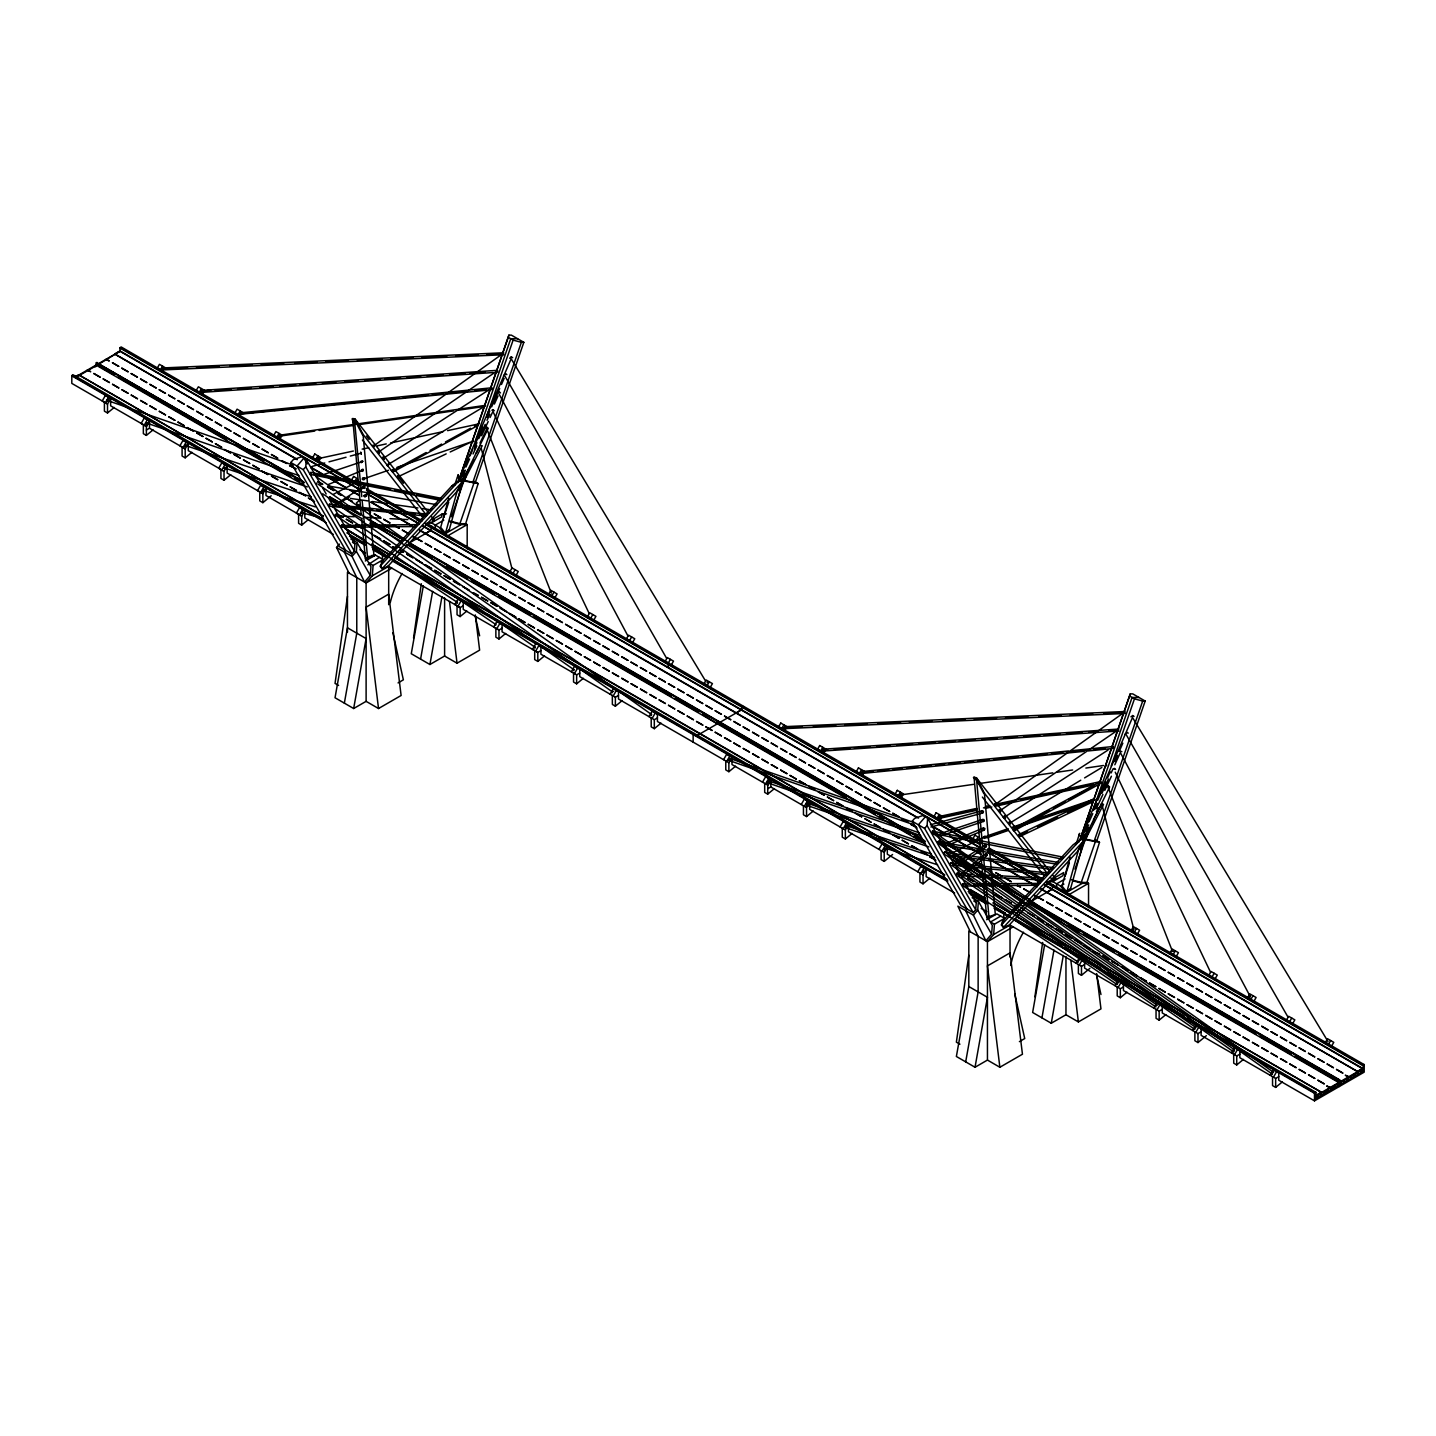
<?xml version="1.0" encoding="UTF-8"?>
<svg xmlns="http://www.w3.org/2000/svg" width="1436" height="1436" viewBox="0 0 1436 1436"><rect width="100%" height="100%" fill="white"/><g stroke="black" fill="none" stroke-linecap="round" stroke-linejoin="round"><path stroke-width="1.5" d="M146.364 430.028L149.47 428.233L149.559 421.107L144.264 418.038L141.159 423.423L143.349 424.697L143.349 433.672L146.364 435.395L146.4 426.456L149.523 421.089M764.688 783.428L764.688 792.403L767.704 794.126L767.757 785.187L770.863 779.82M767.704 788.759L770.809 786.964L770.917 779.838L765.603 776.786L762.498 782.153M1112.361 747.474L1112.936 746.54L1113.636 747.546M440.098 500.231L441.355 498.328L440.098 500.231L310.338 474.418M1063.376 857.543L1061.527 858.961L931.695 833.149M1056.663 864.221L1057.973 862.336L1056.663 864.221L939.323 843.991M823.366 750.202L822.828 751.118L822.074 750.077M354.369 551.047L305.742 466.826L306.281 459.52L301.542 456.774L293.303 459.646L290.808 462.5L339.434 546.721L351.874 553.901L354.369 551.047L354.907 543.741L335.019 509.295M339.417 544.1L336.509 547.439L352.035 556.396L364.547 582.065L370.273 575.441L356.379 551.388L357.043 542.593L350.797 538.985M370.273 575.441L370.937 566.646L357.043 542.593M353.669 708.522L366.108 638.571L347.458 627.801L335.037 697.752L353.669 708.522L366.108 701.342L366.108 582.962L372.319 575.8L373.091 565.479L383.25 559.609L375.478 555.14L371.852 555.427M975.708 909.778L927.082 825.556L927.638 818.251L922.881 815.522L914.642 818.376L912.165 821.23L960.792 905.452L973.231 912.632L975.708 909.778L976.265 902.472L961.887 877.593M970.359 931.838L957.866 906.17L973.393 915.127L985.886 940.795L991.63 934.172L977.737 910.119L978.383 901.323L972.136 897.715M991.63 934.172L992.276 925.376L978.383 901.323M1013.134 926.866L987.447 941.693L968.815 930.941L968.815 986.532L956.376 1056.483L975.026 1067.253L987.447 1060.073L987.447 941.693L993.658 934.531L994.43 924.21L1004.59 918.34L996.835 913.87L986.676 919.722M1094.286 799.098L1094.914 799.834M485.53 428.143L487.253 427.461M1106.869 786.874L1108.61 786.192M147.621 422.938C145.18 420.928 147.89 426.043 145.772 423.674M495.546 625.342L496.12 624.139M1133.076 929.9L1133.65 928.697M509.636 358.192L511.27 357.097M1124.891 734.352L1126.578 733.419M1130.94 716.797L1132.627 715.828M1194.555 1028.894L1195.56 1027.476M283.377 470.021L96.338 362.769L96.032 365.085L303.786 485.045M342.019 524.768L341.032 526.348M717.372 723.816L718.305 721.141M963.377 883.463L962.82 884.45M1332.195 1077.359L1339.967 1081.829L1339.662 1079.872L1338.729 1082.547L1028.05 903.19L1029.289 902.472L1033.184 904.716M347.458 596.425L335.037 683.41L338.591 685.457M413.55 638.087L421.304 583.716M478.852 423.064L478.924 424.123M938.57 816.94L939.431 818.34L976.588 810.299M968.815 955.155L956.376 1042.141L959.93 1044.187M1034.889 996.817L1042.662 942.447M360.598 461.728L362.716 461.189L361.154 462.715M344.353 703.137L356.774 633.186L356.774 577.595L344.281 551.909L345.663 550.311L297.037 466.09L303.911 458.156L307.232 463.9M423.315 585.978L411.27 653.739L429.92 664.509L444.604 656.019L457.043 663.199L479.624 650.149L475.298 614.913M420.586 659.124L432.631 591.363M429.92 664.509L441.947 596.748M965.692 1061.868L978.131 991.917L978.131 936.326L965.62 910.639L967.002 909.042L918.376 824.82L925.251 816.887M975.026 1067.253L987.447 997.302L968.815 986.532M1044.654 944.708L1032.628 1012.47L1051.26 1023.24L1065.961 1014.749L1078.382 1021.929L1100.963 1008.88L1096.637 973.644M1041.944 1017.855L1053.97 950.093M1051.26 1023.24L1063.304 955.478M458.892 490.699L482.191 445.716L479.642 445.591M1080.231 849.43L1103.53 804.447L1100.981 804.322M1038.461 883.481L1037.133 885.24L1038.443 883.373L973.823 884.02M316.674 484.04L316.638 483.07M435.7 504.718L436.759 503.695L436.526 505.454M1057.058 863.449L1058.278 862.749M956.968 874.793L956.968 873.824M932.574 832.306L932.574 831.354M393.985 471.367L392.925 469.446L393.895 471.493L478.098 425.379M1015.324 830.098L1014.283 828.177L1015.234 830.223L1101.394 783.033M446.488 513.837L442.342 513.837L441.57 516.978L431.41 522.848L427.784 523.135M444.37 514.734L443.724 517.409L448.768 502.079M508.918 335.144L459.735 477.739L508.918 335.144L511.395 335.144L523.835 342.324L475.208 482.711L464.492 480.486L468.118 470.003M1065.727 873.465L1065.063 876.157L1069.389 862.91M1078.957 836.039L1079.621 833.365L1076.031 844.494M1123.006 714.841L1081.093 836.47L1130.258 693.875L1132.753 693.875L1145.192 701.055L1096.565 841.442L1085.831 839.216L1088.739 830.834M976.624 874.56L1043.308 878.132L1042.033 879.999L958.548 875.565M329.544 505.472L329.49 504.323M1048.424 873.878L1049.034 872.962M1081.631 844.332L1109.615 786.964L1108.287 785.923M500.5 392.908L499.387 391.902L497.52 392.728M1121.857 751.638L1119.38 751.028M944.278 852.284L1053.037 867.631L1051.744 869.48L948.352 854.923M448.75 498.328L440.69 527.335L445.465 533.259L449.253 529.812M445.465 533.259L456.989 491.812L462.571 481.886L460.238 479.768L451.586 486.248L381.168 562.481M1070.089 857.059L1062.03 886.066L1066.822 891.989L1070.592 888.543M1078.346 850.543L1066.553 892.923L1070.538 888.758L1083.911 840.616L1081.577 838.498L1001.43 924.963L1003.333 927.566L1083.911 840.616L1078.346 850.543L1008.844 925.466L1003.674 927.189L1001.825 924.533L1004.069 919.543L1072.925 844.978L1081.577 838.498M784.397 727.998L784.72 726.652L1125.034 711.502L1125.052 713.477L783.948 728.662M1001.43 924.963L1002.525 921.212M707.194 682.782L707.212 681.867M1078.095 961.402L1079.226 960.199M1272.26 1073.518L1273.014 1072.423M449.971 521.017L459.897 523.709L465.641 523.709L478.134 483.591L474.257 481.347M1071.31 879.747L1081.254 882.44L1086.98 882.44L1099.491 842.322L1095.596 840.078M361.028 461.297L362.823 461.459L361.298 462.41M982.368 820.028L983.714 819.471L983.965 821.248L940.903 835.842M512.688 357.708L511.144 356.738M1134.027 716.438L1132.501 715.469M454.62 485.188L458.264 474.634L457.617 477.308L460.741 479.121M475.172 441.408L510.749 338.734L517.624 338.734M451.425 516.798L463.864 480.916L478.134 483.591M486.983 415.542L513.119 340.117L508.362 337.37M506.872 374.67L505.795 373.665M472.731 482.711L521.358 342.324L523.835 342.324M459.897 523.709L473.79 483.591M1124.46 710.64L1130.258 693.875M1094.34 806.422L1132.089 697.465L1138.963 697.465M1074.972 869.211L1085.203 839.647L1099.491 842.322M1111.231 765.891L1134.458 698.847L1129.719 696.101M1094.07 841.442L1142.697 701.055L1145.192 701.055M1081.254 882.44L1095.147 842.322M846.558 826.562L845.23 827.603L846.271 825.7L931.192 853.953M415.794 526.258L417.104 524.643L415.848 526.527L341.265 527.299M1062.173 857.974L1062.748 857.112L1061.527 858.961M317.302 458.048C318.666 462.23 319.115 454.656 317.787 459.556M263.865 490.681C262.734 487.181 263.075 494.253 263.632 489.353M885.222 849.412C883.643 846.217 884.845 852.697 884.863 848.12M458.156 481.545L511.162 358.767L705.507 680.897M1078.615 842.322L1132.501 717.497L1328.013 1041.549M458.317 482.46L463.702 470.2M470.003 455.912L472.695 449.791M474.508 445.716L482.604 427.336M487.091 417.14L489.784 411.019M491.597 406.926L499.674 388.564M501.487 384.471L504.18 378.35M1081.452 837.098L1088.65 820.764M1093.155 810.568L1095.847 804.447M1097.642 800.355L1105.738 781.992M1107.533 777.917L1110.243 771.778M1114.731 761.583L1117.423 755.462M1119.236 751.369L1122.826 743.202M366.521 496.048L366.377 494.792M382.712 560.812L380.486 565.802L382.335 568.459L387.505 566.735L456.361 492.171L462.571 481.886L449.199 530.028L446.542 532.81M460.382 479.319L464.061 471.17M465.892 467.113L469.572 458.964M474.167 448.786L476.931 442.683M478.762 438.626L485.206 424.374M487.037 420.317L489.802 414.214M494.397 404.037L498.077 395.887M1081.721 838.05L1087.249 825.844M1089.08 821.769L1092.76 813.62M1094.609 809.563L1097.355 803.46M1101.95 793.282L1108.395 779.048M1111.159 772.945L1112.99 768.87M1114.821 764.796L1120.349 752.59L1250.343 996.71M462.643 476.231L465.479 470.164M473.054 453.955L476.842 445.842M481.563 435.718L488.186 421.538M490.089 417.481L492.925 411.414L589.209 613.531M1082.098 839.019L1084 834.962M1085.885 830.923L1088.721 824.838M1096.296 808.63L1102.92 794.449M1104.805 790.392L1111.428 776.212M461.297 481.311L465.228 473.27M479.965 443.06L486.84 428.951M461.243 483.609L488.276 428.233L486.75 427.246M1083.624 838.032L1088.542 827.962M1096.404 811.861L1098.361 807.822M503.569 375.478L505.239 374.688M476.249 453.13L479.337 447.188M461.71 483.214L473.736 460.023M1093.496 819.759L1101.699 803.945M1082.044 843.865L1090.068 828.41M1092.078 824.551L1094.088 820.692M162.106 368.065L161.963 369.608L162.986 369.501M503.372 352.879L503.372 354.584M1155.872 1005.9L1156.77 1005.056M1077.718 850.902L1083.283 840.975L1080.967 838.857M149.559 421.107L146.4 426.456L110.626 405.814L110.626 398.634L105.331 395.564L102.225 400.949L104.415 402.224L104.415 411.181L107.52 412.976L107.52 404.019L71.8 383.394L71.8 375.855L73.039 374.778L131.609 408.596M358.785 489.173L119.96 351.281L119.96 348.05L121.198 346.974L360.328 485.045M108.436 397.359L105.331 402.744L107.52 404.019L110.626 398.634M162.537 366.126L160.347 369.932L157.242 368.137L159.432 364.331L165.643 367.921M147.316 419.815L144.21 425.2L146.4 426.456M201.417 388.582L199.227 392.387L196.158 390.61L198.365 386.805L204.522 390.377L202.332 394.182M186.106 442.198L183 447.583L185.19 448.858L185.19 457.833L182.085 456.038L182.085 447.063L179.895 445.788L183 440.421L188.296 443.473L188.296 450.653L224.034 471.277L224.034 480.252L220.929 478.457L220.929 469.482L218.721 468.208L221.826 462.841L227.139 465.892L227.139 473.072L262.86 493.697L262.86 502.672L259.754 500.877L259.754 491.902L257.565 490.627L260.67 485.26L265.965 488.312L265.965 495.492L301.704 516.116L301.704 525.091L298.598 523.296L298.598 514.321L296.39 513.065L299.496 507.68L304.809 510.731L304.809 517.911L333.278 534.354M188.296 443.473L185.19 448.858L149.47 428.233M234.894 412.976L237.102 409.17L243.312 412.76M240.207 410.965L238.017 414.771L241.122 416.566M224.931 464.636L221.826 470.003L224.034 471.277L227.139 465.892M273.738 435.395L275.927 431.608L282.138 435.18L279.948 438.985L276.843 437.19L279.033 433.385M263.775 487.055L260.67 492.422L262.86 493.697L265.965 488.312M315.669 459.61L317.877 455.822M302.601 509.475L299.496 514.842L301.704 516.116L304.809 510.731M515.147 569.715L512.957 573.52L509.852 571.725L512.042 567.92L518.252 571.51L516.062 575.315M499.89 623.368L496.784 628.753L498.974 630.009L498.974 638.984L495.869 637.189L495.869 628.214L493.679 626.958L496.784 621.573L502.079 624.642L502.079 631.804L537.818 652.429L540.923 650.634M553.991 592.135L551.783 595.94L548.678 594.145L550.885 590.34L557.096 593.93L554.888 597.735M535.61 643.992L532.505 649.377L534.695 650.634L534.695 659.609L537.818 661.404L544.495 655.893M592.817 614.554L590.627 618.36L587.521 616.565L589.711 612.759L595.922 616.349L593.732 620.155M571.348 671.797L574.454 666.412L579.749 669.481L579.749 676.643L615.38 697.232L618.485 695.437M574.454 673.592L577.559 668.207M631.66 636.974L629.453 640.779L626.347 638.984L628.555 635.179L634.766 638.769L632.558 642.574M610.12 694.18L613.244 688.813L618.485 691.847L618.485 699.009L654.313 719.705L657.419 717.91M613.19 695.957L616.295 690.572M668.207 666.735L668.207 663.145L670.397 659.339M671.312 664.94L673.502 661.134L667.327 657.58L665.137 661.386L668.207 663.145M649 716.636L652.124 711.251L657.419 714.32L657.419 721.5L728.878 762.749L728.878 771.706L725.772 769.911L725.772 760.954M652.124 718.431L655.229 713.046M709.33 681.813L707.122 685.618L704.017 683.823L706.225 680.018L712.435 683.608L710.228 687.413M723.565 759.68L726.67 754.295L731.983 757.364L731.983 764.544L767.757 785.187L770.917 779.838M726.67 761.475L729.775 756.09M728.878 762.749L731.983 757.364M781.687 728.662L783.876 724.857M765.55 783.93L768.673 778.545M820.566 751.118L822.756 747.312M801.234 804.519L804.34 799.152L809.653 802.203L809.653 809.383L845.373 830.008L845.373 838.983L842.268 837.188L842.268 828.213M804.34 806.314L807.445 800.929M803.442 805.793L803.442 814.768L806.547 816.563L806.547 807.588L809.653 802.203M859.356 773.501L861.546 769.696M840.078 826.939L843.183 821.571L848.479 824.623L848.479 831.803L884.217 852.428L884.217 861.403L881.112 859.608L881.112 850.633M843.183 828.734L846.289 823.366M845.373 830.008L848.479 824.623M898.182 795.921L900.39 792.116M878.904 849.358L882.009 843.991L887.322 847.043L887.322 854.223L923.043 874.847L923.043 883.822L919.938 882.027L919.938 873.052M882.009 851.153L885.115 845.786M884.217 852.428L887.322 847.043M937.026 818.358L939.216 814.553M917.748 871.796L920.853 866.411L926.148 869.462L926.148 876.642L954.635 893.084M920.853 873.573L923.958 868.206M923.043 874.847L926.148 869.462M1076.192 963.269L1079.298 957.884M1079.298 965.064L1082.403 959.679M1136.504 928.446L1134.296 932.251L1131.191 930.456L1133.399 926.651L1139.61 930.241L1137.402 934.046M1115.018 985.688L1118.123 980.303L1123.437 983.373L1123.437 990.535L1159.157 1011.159L1162.263 1009.364M1118.123 987.483L1121.229 982.098M1175.33 950.865L1173.14 954.671L1170.035 952.876L1172.225 949.07L1178.435 952.66L1176.246 956.466M1153.862 1008.108L1156.967 1002.723L1162.263 1005.792L1162.263 1012.954L1197.983 1033.579L1201.106 1031.802M1156.967 1009.903L1160.073 1004.518M1214.174 973.285L1211.966 977.09L1208.861 975.295L1211.069 971.49L1217.279 975.08L1215.071 978.885M1192.688 1030.527L1195.793 1025.142L1201.106 1028.212L1201.106 1035.374L1236.737 1055.963L1239.842 1054.168M1195.793 1032.322L1198.898 1026.937M1247.705 997.715L1249.894 993.909L1256.105 997.499L1253.915 1001.305M1250.81 999.51L1253 995.704M1231.478 1052.911L1234.583 1047.544L1239.842 1050.578L1239.842 1057.74L1275.653 1078.436L1278.758 1076.641M1234.529 1054.688L1237.635 1049.303M1289.546 1021.876L1291.736 1018.07M1292.651 1023.671L1294.841 1019.865L1288.684 1016.311L1286.441 1020.081M1270.357 1075.367L1273.463 1069.982L1278.758 1073.051L1278.758 1080.231L1314.496 1100.856L1364.2 1072.153L1364.2 1064.614L1047.382 881.704M1273.463 1077.162L1276.568 1071.777M1330.669 1040.544L1328.479 1044.349L1325.374 1042.554L1327.564 1038.749L1333.775 1042.339L1331.585 1046.144M1314.496 1100.856L1314.496 1093.317L1315.735 1092.24M1044.205 884.899L1362.638 1068.743L1363.895 1064.435M426.438 515.111C427.748 512.078 423.979 517.911 426.438 515.111L363.075 434.426L355.033 419.025L352.717 418.468L361.172 514.285M952.409 865.1L1046.898 874.739L1048.172 872.98L950.578 862.892L950.363 864.867M957.22 872.891L1118.213 982.673M335.234 515.075L335.898 514.142M612.4 691.578L612.023 692.798M651.28 714.033L651.28 715.577M573.628 669.158L573.772 670.72M962.874 885.904L962.82 884.163M364.654 479.373L364.457 477.632M953.558 852.356L985.581 836.201M534.838 646.703L534.892 648.318M938.426 841.909L1234.673 1049.913M494.271 410.732L492.817 409.637M1115.628 769.463L1114.174 768.368M951.081 862.623L1157.093 1005.128M310.84 474.257L310.822 472.39M351.874 553.901L303.247 469.68L305.742 466.826M353.92 540.78L352.538 542.377L354.907 543.741M352.035 556.396L356.379 551.388M367.813 564.851L379.373 557.365M973.231 912.632L924.605 828.41L927.082 825.556M975.259 899.51L973.877 901.108L976.265 902.472M973.393 915.127L977.737 910.119M1250.128 995.974L1249.607 997.392M201.04 390.538L201.399 392.387L493.158 372.552M335.288 516.619L335.288 514.77M162.896 369.698L163.381 367.921L503.695 352.771M94.956 366.826L95.889 366.575M357.367 481.778L357.546 480.037L356.415 481.706M457.294 601.72L457.097 603.479M1172.297 951.314L1173.463 951.422M1048.495 881.417L1053.288 881.022L1055.514 878.724L1053.665 878.778M932.628 830.959L1273.553 1072.351M985.652 853.684C984.055 857.974 990.194 853.379 985.652 853.684L960.738 874.129M107.036 399.944L107.951 399.531M263.703 490.933L262.591 491.274M885.061 849.663L883.75 849.861M224.806 468.567L223.747 468.064L225.255 467.346M944.26 854.223L944.439 852.284M107.52 412.976L114.216 407.465M146.364 435.395L153.06 429.885M185.19 457.833L191.886 452.304M224.034 480.252L230.729 474.724M262.86 502.672L271.224 495.761M301.704 525.091L308.399 519.563M460.148 616.565L460.148 607.59L457.94 606.333L461.046 600.948L457.94 599.153L454.835 604.538L457.043 605.795L457.043 614.77L460.148 616.565L466.826 611.036M498.974 638.984L505.669 633.455M573.538 673.071L573.538 682.028L576.644 683.823L583.339 678.313M612.328 695.455L612.364 704.448L615.38 706.189L622.075 700.678M651.208 717.91L651.208 726.867L654.313 728.662L661.009 723.152M728.878 771.706L735.573 766.196M767.704 794.126L774.399 788.615M806.547 816.563L813.243 811.035M845.373 838.983L852.069 833.454M884.217 861.403L892.582 854.492M923.043 883.822L929.738 878.293M1078.382 964.525L1078.382 973.5L1081.487 975.295L1089.852 968.402M1117.208 986.945L1117.208 995.92L1120.331 997.715L1127.009 992.204M1156.052 1009.364L1156.052 1018.339L1159.157 1020.134L1165.852 1014.624M1194.878 1031.802L1194.878 1040.759L1197.983 1042.554L1206.348 1035.661M1233.668 1054.186L1233.721 1063.178L1236.737 1064.92L1243.414 1059.409M1272.547 1076.641L1272.547 1085.598L1275.653 1087.393L1282.348 1081.882M347.709 510.049L351.156 507.213M356.343 502.959L359.808 500.123M962.048 875.996L986.999 855.515M341.391 527.263L341.337 525.396L417.05 524.625M862.228 773.232L861.223 772.981L862.372 771.509L1068.581 750.956M460.238 479.768L451.586 486.248M1101.789 803.801L1102.704 803.963M612.58 691.38L613.531 691.47M978.706 840.509L977.97 839.45L979.28 839.324M485.494 405.652L485.027 404.701L484.722 406.316M1106.402 764.131L1106.492 765.855M373.916 445.699L500.751 355.105M995.274 804.429L1123.903 712.543L1103.799 713.441M925.322 843.417L807.409 803.262L806.332 804.178L806.583 805.255L928.895 846.899M378.781 451.891L496.479 371.35M1000.12 810.622L1115.987 731.337M983.391 827.98C981.075 831.929 987.896 828.482 983.391 827.98L948.298 842.591M361.603 518.719L365.408 558.676L369.178 556.163M1048.118 872.837L1046.898 874.739M985.024 845.032C982.637 848.927 989.53 845.625 985.024 845.032L955.514 864.131M383.645 458.084L488.527 390.107M1004.985 816.833L1108.018 750.059M984.216 836.506C981.668 839.97 988.578 837.762 984.504 836.416M334.301 505.31L364.349 485.871M340.529 502.618L349.63 496.748M358.713 490.861L364.17 487.342M962.03 862.605L969.408 857.83M973.087 855.443L986.011 847.096M1052.983 867.577L1051.744 869.48M491.866 410.211L493.284 409.96M388.492 464.295L484.327 406.442L457.904 410.283M1009.849 823.025L1080.752 780.215M1084.593 777.899L1101.843 767.488M1094.196 798.685L1019.093 834.37L1019.057 835.537L1020.009 836.452L1093.209 801.683M1020.009 836.452L1019.093 834.37M75.121 376.806L78.639 374.778L323.297 516.027M297.198 459.7L114.665 353.974L119.96 350.923L358.785 488.814M75.121 377.165L96.661 364.726M76.682 376.986L96.661 365.444L96.661 362.59L304.414 482.532M98.474 364.403L120.265 351.102L97.271 364.367L96.966 362.411M287.021 463.541L281.761 461.189M296.372 468.926L289.551 465.695L294.811 468.028M365.408 558.676L373.97 555.768L363.075 434.426M352.466 501.326L347.207 498.974M370.578 512.472L368.065 510.336M433.241 519.096L442.342 513.837M365.318 560.991L375.478 555.14M383.717 554.152L382.479 555.211L382.479 558.981M431.877 526.348L430.62 530.656L409.619 542.772M443.76 520.191L435.287 525.091L435.287 528.681M430.62 530.297L425.343 533.689M372.319 575.8L388.689 566.34L388.689 604.7M467.185 548.821L467.185 524.607L460.974 524.607L444.604 534.048L439.165 527.335L431.41 522.848M391.795 568.135L366.108 582.962L347.458 572.21L347.458 632.289M446.488 536.561L467.185 524.607L465.641 523.709M463.254 605.795L460.148 607.59L388.061 565.981M398.059 682.908L403.372 679.82L392.872 632.773M502.079 628.214L498.974 630.009L463.254 609.385L463.254 602.205M378.53 708.522L401.111 695.491L388.689 594.145L366.108 607.177L378.53 708.522L366.108 701.342M537.818 661.404L537.818 652.429L535.61 651.172L538.715 645.787L540.923 647.062L540.923 654.224L576.644 674.848L579.749 673.071M694.396 733.509L693.139 734.586L693.139 742.125M742.538 705.704L741.299 710.012M696.46 735.537L699.978 733.868M741.299 709.653L736.022 713.064M696.46 735.896L741.604 709.833M982.529 873.016L974.057 777.199L976.39 777.756L1050.057 871.76M908.36 822.272L901.539 819.023L906.816 821.374M982.942 877.45L986.747 917.407L995.31 914.499L984.414 793.157L1047.777 874.003M938.947 840.616L945.768 843.865M973.823 860.056L968.564 857.705M991.917 871.203L989.422 869.067M1052.767 878.868L1063.681 872.567L1062.909 875.709L1052.75 881.578L1047.311 882.027M1013.834 905.362L1017.909 907.031M1005.056 912.883L1003.818 913.942L1003.818 917.712M1053.216 885.079L1051.978 889.387L1030.976 901.503L1339.662 1079.872M1000.712 916.096L990.553 921.966L994.43 924.21M1065.099 878.922L1056.627 883.822L1056.627 887.412M1051.978 889.028L1046.7 892.42M1052.75 881.578L1060.522 886.066L1063.897 884.109M993.658 934.531L1010.029 925.071L1010.029 957.094M1088.542 907.552L1088.542 883.337L1082.331 883.337L1065.961 892.779L1060.522 886.066M1067.845 895.292L1088.542 883.337L1086.98 882.44M1092.886 951.009L1099.689 954.24L1094.429 951.906M1009.418 924.712L1081.487 966.32L1084.593 964.525M1019.398 1041.638L1024.73 1038.551L1014.696 993.64M1084.593 960.953L1084.593 968.115L1120.331 988.74L1123.437 986.945M999.869 1067.253L1022.45 1054.221L1010.029 952.876L987.447 965.907L999.869 1067.253L987.447 1060.073M1316.04 1095.291L1321.335 1092.24L1016.473 916.599M1040.867 888.705L1357.361 1071.435L1362.638 1068.384L1044.205 884.54M1315.735 1096.548L1362.961 1069.282M393.356 470.487L426.151 452.519M430.01 450.419L441.588 444.065M445.447 441.965L470.541 428.215M474.401 426.115L478.26 423.997L447.583 430.638M1014.283 828.177L1100.712 781.561M1014.696 829.218L1020.493 826.041M1024.353 823.941L1049.429 810.191M1053.288 808.091L1064.866 801.737M1068.725 799.637L1093.801 785.887M497.61 372.247L497.574 370.308L202.261 390.377C198.096 394.738 209.01 388.582 210.805 390.771M939.431 818.34C942.16 814.302 937.259 819.13 939.772 817.533M1100.766 781.651L1100.694 783.32M333.619 494.181L355.428 482.909M1094.681 799.26L1094.322 800.408M398.203 476.68L446.183 453.884M450.186 451.981L472.175 441.534L396.892 467.382M1019.56 835.411L1027.548 831.624M1037.546 826.867L1057.542 817.371M1067.54 812.614L1093.514 800.265L1080.967 804.573M322.759 495.564L322.938 493.553M1117.872 982.637L1116.921 984.288M1234.332 1049.878L1233.739 1051.87M360.741 452.107C362.339 456.827 359.682 449.647 361.244 454.261M327.893 484.704L338.088 480.45M344.191 477.919L362.554 470.272M945.121 846.378L984.396 830.026M982.655 821.141C987.286 820.279 979.065 818.682 983.355 821.571M982.529 813.045C986.047 809.868 978.149 811.268 982.529 813.045L930.923 827.01M1037.187 885.258L962.605 886.03M365.534 478.17L388.528 470.254M987.106 835.896L1008.108 828.68M1012.308 827.244L1094.232 799.116M986.873 836.901L1007.785 829.721M1014.067 827.567L1020.332 825.413M1024.514 823.977L1076.785 806.009M986.783 837.834L1008 830.546M1018.591 826.921L1080.087 805.793M324.177 474.365L359.646 462.446M940.347 833.634L982.798 819.364M1113.654 768.709L1114.641 768.691M312.007 466.431L324.769 462.984M329.024 461.836L346.04 457.24M350.294 456.074L360.921 453.202M930.402 824.785L981.991 810.819L983.373 811.663L982.601 812.991M1043.272 878.096L1042.033 879.999M318.325 458.605L353.382 451.03M362.141 449.127L368.711 447.709M377.471 445.806L386.248 443.904M390.628 442.97L443.203 431.59M939.88 816.366L976.767 808.378M985.437 806.494L989.781 805.56M996.297 804.142L1100.443 781.597M939.683 817.335L976.911 809.276M983.498 807.858L990.068 806.44M996.638 805.022L1016.347 800.75M1020.727 799.798L1093.029 784.146M985.311 808.396L991.863 806.978M996.225 806.045L1094.447 784.774M279.823 435.198L278.997 437.172L279.823 435.198L485.206 405.365M491.902 388.241L491.202 387.038L491.722 389.73M279.499 436.185L314.735 431.069M319.133 430.441L354.387 425.325M358.785 424.679L453.489 410.929M900.839 794.916L973.518 784.361M980.124 783.41L1052.821 772.855M1057.219 772.209L1072.638 769.983M1085.849 768.063L1103.476 765.496M491.597 387.81L241.033 412.778L239.884 414.25L489.496 389.964M240.297 414.771L241.033 412.778M201.399 392.387L202.261 390.377M822.738 751.118L823.42 749.125L822.666 751.064L1118.949 730.978M240.656 413.765L254.046 412.437M258.498 411.988L269.645 410.893M274.114 410.445L283.036 409.547M287.487 409.116L298.634 408.004M303.104 407.555L312.025 406.657M316.476 406.226L327.623 405.114M332.093 404.665L398.975 398.005M403.444 397.557L427.964 395.115M432.433 394.667L443.58 393.572M448.032 393.123L468.118 391.113M474.795 390.448L485.942 389.353M919.309 832.844L768.763 780.915L767.542 781.812L767.668 782.817L920.548 835.555M1073.015 750.525L1112.936 746.54L1113.528 747.402L1112.918 746.487M864.239 772.281L873.16 771.401M877.611 770.952L888.758 769.84M893.228 769.391L902.149 768.511M906.601 768.063L917.748 766.95M922.217 766.501L931.138 765.621M935.59 765.173L944.511 764.293M948.981 763.844L960.128 762.731M964.579 762.283L973.5 761.403M977.97 760.954L989.117 759.841M993.568 759.393L1018.106 756.951M1022.558 756.521L1047.095 754.08M1051.547 753.631L1062.694 752.518M1067.163 752.069L1089.457 749.861M1093.909 749.413L1105.074 748.3M861.636 773.501L1084.144 751.351M1088.578 750.902L1113.062 748.461M365.462 559.286L367.724 559.107L362.195 501.02M986.801 918.017L989.063 917.837L976.39 777.756L984.414 793.157M428.754 522.56L431.931 522.291L434.175 519.994L432.326 520.047M370.775 556.019L373.97 555.768M215.256 390.466L230.891 389.407M237.586 388.959L250.977 388.043M259.898 387.433L273.289 386.517M279.984 386.069L295.619 385.01M300.07 384.704L315.705 383.645M322.4 383.179L335.791 382.281M344.712 381.671L358.102 380.755M364.798 380.307L380.432 379.248M384.884 378.942L400.518 377.883M407.214 377.417L420.604 376.519M427.3 376.053L442.916 374.993M449.612 374.545L465.246 373.486M469.698 373.18L485.332 372.103M823.761 749.161L1118.913 729.039M823.223 750.113L827.692 749.807M834.388 749.359L850.004 748.282M854.474 747.976L870.09 746.917M876.786 746.469L890.176 745.553M896.872 745.105L912.488 744.045M919.202 743.579L934.818 742.52M939.288 742.215L954.904 741.155M959.374 740.85L974.99 739.791M981.685 739.343L997.302 738.284M1003.997 737.817L1017.406 736.919M1024.101 736.453L1039.718 735.394M1044.187 735.088L1059.804 734.029M1066.499 733.581L1082.116 732.504M1088.811 732.055L1097.75 731.445M1108.897 730.691L1117.836 730.08M806.583 805.255L807.409 803.262M165.23 368.837L187.56 367.831M196.499 367.436L218.846 366.449M230.011 365.947L252.359 364.941M261.298 364.547L283.628 363.559M294.793 363.057L317.141 362.069M326.08 361.675L348.409 360.669M357.349 360.274L381.922 359.179M390.861 358.785L413.209 357.779M422.148 357.385L446.722 356.29M455.643 355.895L477.991 354.907M486.93 354.512L502.564 353.812M162.609 369.932L503.695 354.746M784.343 727.657L802.203 726.867M813.386 726.365L835.716 725.377M844.655 724.983L867.003 723.977M878.168 723.475L900.516 722.487M909.437 722.093L931.784 721.087M942.949 720.603L965.297 719.598M974.236 719.203L996.566 718.215M1005.505 717.82L1027.853 716.815M1039.018 716.313L1061.366 715.325M1070.287 714.931L1092.634 713.925M355.931 526.204L342.486 526.33L457.492 602.474M360.418 526.15L364.888 526.115M369.375 526.061L394.038 525.809M962.694 884.127L969.372 884.055M728.106 759.716C732.001 757.975 727.137 761.367 729.829 758.675M767.255 782.602L768.763 780.915M354.279 516.763L336.401 515.811L494.487 623.637M363.218 517.229L381.079 518.181M390.018 518.665L407.896 519.599M416.835 520.083L421.304 520.317M956.627 873.501L963.287 873.842M967.738 874.075L972.172 874.327M329.239 504.162L335.88 504.826M340.314 505.292L426.779 514.106M334.785 505.741L341.463 506.423M350.384 507.321L372.66 509.6M377.129 510.049L386.033 510.965M390.502 511.413L399.405 512.329M403.875 512.778L415.022 513.926M419.474 514.375L426.151 515.057M328.862 506.154L425.541 516.009M350.384 498.436L367.831 500.895M372.175 501.505L387.433 503.659M391.795 504.269L417.948 507.949M422.292 508.577L428.843 509.493M329.059 486.104L435.88 504.539M937.744 841.586L1057.883 862.39M310.984 472.408L441.355 498.328M314.269 474.131L390.574 489.317M394.936 490.179L412.383 493.643M416.745 494.505L440.726 499.279M932.323 831.139L1062.712 857.059M973.428 777.558L975.762 778.115L983.804 793.516M1127.134 732.396L1128.247 733.132M513.119 340.117L521.358 342.324M1134.458 698.847L1142.697 701.055M449.324 521.465L460.974 524.607M1072.62 880.717L1082.331 883.337M302.152 512.796L323.315 518.522M784.72 726.652L784.343 728.555L783.141 727.89M767.668 782.817L768.763 781.13M885.061 848.102L937.564 864.777M263.326 490.376L315.328 506.89M226.601 468.657L311.163 496.802M845.391 827.674L934.674 857.4M185.657 445.537L307.268 486.93M148.985 423.871L299.011 475.621M107.987 400.698L292.98 465.085M729.883 758.477L913.35 822.325M728.788 760.38L914.445 825M388.384 463.343L388.259 464.869L389.102 464.492M366.162 488.402L422.166 520.73M426.348 523.153L975.852 840.419M989.135 848.084L1041.872 878.527M120.265 347.512L359.09 485.404M366.862 489.891L419.294 520.155M425.11 523.512L980.447 844.135M988.201 848.622L1011.5 862.067M1015.396 864.31L1038.695 877.773M1046.467 882.242L1362.961 1064.973M119.96 348.05L358.785 485.942M366.557 490.43L418.971 520.694M426.743 525.181L980.124 844.673M987.896 849.161L1024.783 870.449M1028.679 872.693L1038.39 878.311M1046.144 882.781L1362.638 1065.512M366.557 493.302L418.971 523.566M422.866 525.809L962.658 837.457M966.536 839.701L982.08 848.658M987.896 852.033L1040.328 882.296M366.557 493.661L418.971 523.925M422.866 526.168L982.08 849.017M987.896 852.392L1040.328 882.655M114.665 353.974L297.198 459.341M310.786 467.203L324.374 475.047M328.252 477.29L345.735 487.378M351.569 490.735L359.323 495.223M370.973 501.954L409.816 524.373M419.527 529.974L918.537 818.089M932.126 825.933L945.732 833.777M949.609 836.021L980.68 853.953M988.435 858.441L1036.989 886.461M310.786 467.562L322.436 474.275M328.252 477.65L345.735 487.737M349.612 489.981L359.323 495.582M370.973 502.313L413.694 526.976M419.527 530.333L916.599 817.317M932.126 826.292L945.732 834.136M949.609 836.38L980.68 854.312M988.435 858.8L1036.989 886.82M1040.867 889.063L1357.361 1071.435M290.808 462.5L303.247 469.68M912.165 821.23L924.605 828.41M106.264 359.179L109.369 360.974L105.672 359.521M282.353 460.848L285.459 462.643M318.2 481.545L322.867 484.237M338.465 493.23L341.571 495.025M357.169 504.036L360.274 505.831M413.46 536.543L422.166 541.569L412.85 536.885M916.168 826.759L910.891 824.426L917.119 828.016M959.804 851.961L962.91 853.756M978.508 862.767L983.175 865.459M1017.46 885.258L1020.583 887.053L1016.867 885.599M1034.8 895.274L1043.523 900.3L1034.207 895.615M1348.96 1076.641L1345.263 1075.205L1348.368 1077M317.607 481.886L322.256 484.578M337.855 493.589L340.96 495.384M356.559 504.377L359.664 506.172M940.508 841.514L943.614 843.309M959.212 852.32L962.317 854.115M977.916 863.108L981.021 864.903M287.254 472.264L302.781 481.24M329.975 496.928L345.502 505.903M349.379 508.129L357.151 512.616M368.801 519.347L401.811 538.41M409.583 542.88L867.829 807.445M871.706 809.689L902.777 827.639M908.593 830.995L922.181 838.839M951.314 855.659L966.841 864.634M970.736 866.859L978.508 871.347M992.096 879.191L999.851 883.678M1003.746 885.922L1023.15 897.141M329.652 497.107L358.785 513.926M370.434 520.64L403.444 539.703M409.26 543.059L923.815 840.15M951.009 855.838L968.474 865.926M972.369 868.17L982.08 873.77M993.73 880.501L999.546 883.858M1003.423 886.102L1024.783 898.433M1028.679 900.677L1339.339 1080.052L1339.339 1086.496M96.338 362.769L304.109 482.711M329.347 497.287L360.418 515.219M372.068 521.95L403.139 539.882M408.955 543.239L925.448 841.442M950.686 856.018L968.169 866.105M972.046 868.349L981.757 873.95M993.407 880.681L999.241 884.037M1003.118 886.281L1024.478 898.613M1028.355 900.857L1339.034 1080.231M118.632 376.699L122.509 378.942M136.115 386.805L139.992 389.03M145.826 392.405L149.703 394.649M163.291 402.493L176.879 410.337M190.485 418.181L202.135 424.912M206.012 427.156L211.828 430.513M217.662 433.887L225.434 438.357M237.084 445.088L244.838 449.576M295.331 478.726L299.209 480.97M373.001 523.566L378.817 526.922M409.888 544.854L413.765 547.098M421.538 551.586L425.415 553.829M446.775 566.161L456.486 571.761M472.031 580.736L475.908 582.98M499.207 596.425L503.085 598.668M516.691 606.513L520.568 608.756M526.384 612.131L530.279 614.375M543.867 622.219L557.455 630.063M571.043 637.907L582.693 644.638M586.588 646.882L592.404 650.239M598.238 653.595L606.01 658.083M613.764 662.57L619.598 665.927M623.475 668.171L633.186 673.789M640.959 678.259L644.836 680.502M648.713 682.746L652.608 684.99M675.907 698.434L679.784 700.678M703.084 714.141L706.979 716.385M720.567 724.229L724.444 726.472M730.278 729.829L734.155 732.073M747.743 739.917L769.104 752.249M774.937 755.623L782.692 760.093M790.464 764.58L796.298 767.955M802.114 771.311L809.886 775.799M817.64 780.286L821.536 782.512M825.413 784.756L837.062 791.487M879.783 816.151L883.661 818.394M1039 908.073L1042.895 910.316M1083.659 933.867L1087.555 936.11M1101.143 943.955L1105.02 946.198M1110.854 949.555L1114.731 951.799M1128.319 959.643L1149.68 971.975M1155.513 975.331L1163.268 979.819M1171.04 984.306L1176.856 987.663M1180.751 989.907L1190.462 995.525M1198.216 999.995L1202.111 1002.238M1207.927 1005.613L1217.638 1011.213M1233.183 1020.188L1237.06 1022.414M1242.876 1025.789L1246.771 1028.032M1260.359 1035.877L1264.236 1038.12M1287.536 1051.565L1291.431 1053.809M1305.019 1061.653L1308.896 1063.897M1314.73 1067.271L1318.607 1069.515M98.599 365.857L114.126 374.832M118.003 377.058L226.744 439.847M236.455 445.447L263.632 461.135M275.299 467.867L290.826 476.842M294.703 479.085L298.598 481.329M331.608 500.374L335.486 502.618M372.373 523.925L382.084 529.525M409.26 545.213L430.62 557.545M451.981 569.877L467.526 578.852M471.403 581.095L494.702 594.54M498.579 596.784L529.651 614.716M533.546 616.959L671.402 696.568M675.279 698.793L698.578 712.256M702.473 714.5L718 724.175M719.939 724.588L846.145 797.447M855.856 803.065L875.278 814.266M879.155 816.51L883.05 818.753M896.638 826.597L910.227 834.442M914.104 836.685L921.876 841.173M997.607 884.899L1009.257 891.612M1028.679 902.831L1051.978 916.276M1067.504 925.251L1079.154 931.982M1083.049 934.226L1114.103 952.158M1117.998 954.402L1255.854 1033.992M1259.731 1036.236L1290.802 1054.168M1294.68 1056.411L1339.339 1082.188M330.98 500.733L334.857 502.977M338.752 505.221L362.051 518.683M369.806 523.153L400.877 541.103M406.711 544.459L925.143 843.776M952.319 859.464L958.153 862.839M963.969 866.195L985.329 878.527M991.163 881.884L1022.235 899.833M87.632 369.932L90.737 371.727L87.04 370.291M187.362 427.515L193.573 431.105L186.752 427.856M230.981 452.699L224.16 449.45L230.37 453.04M268.388 474.293L261.567 471.044L267.778 474.634M299.568 492.297L305.796 495.887L298.975 492.638M313.586 500.392L308.327 498.041L314.538 501.631M336.975 513.891L343.186 517.481L336.383 514.25M396.569 548.301L392.477 546.631L395.959 548.642M400.052 550.311L403.534 552.322L399.459 550.652M473.683 592.817L478.35 595.509L473.09 593.176M808.701 786.246L814.93 789.836L809.653 787.484M846.109 807.84L852.32 811.43L847.06 809.078M920.925 851.027L927.135 854.617L921.876 852.266M934.926 859.123L929.666 856.771L935.877 860.361M1090.337 948.837L1083.534 945.606L1089.745 949.196M1330.328 1087.393L1326.631 1085.957L1329.736 1087.752M344.64 528.358L364.062 539.577M371.834 544.047L389.3 554.493L371.834 544.406M395.133 557.509L944.637 874.757M969.874 889.333L985.419 898.308M993.173 902.777L1010.657 913.242L993.173 903.136M1016.473 916.24L1321.335 1092.24M323.297 516.386L78.639 374.778M348.535 530.961L362.123 538.805M395.133 557.868L944.637 875.116M969.874 889.692L985.419 898.667M137.12 411.773L319.959 517.337M346.83 532.846L364.618 543.113M372.068 547.421L382.084 553.201M393.428 559.753L477.237 608.128M486.625 613.567L521.896 633.922M525.468 635.986L605.077 681.938M607.32 683.249L752.949 767.327M754.582 768.26L947.114 879.424M968.169 891.576L985.958 901.844M993.73 906.331L1005.38 913.063M1015.09 918.663L1061.689 945.57M1065.261 947.634L1100.209 967.81M1107.982 972.298L1184.018 1016.185M1187.59 1018.25L1316.04 1092.419L1316.04 1095.65M72.105 375.317L324.536 521.053M349.774 535.628L365.3 544.585M373.073 549.073L386.661 556.917M392.495 560.291L575.01 665.658M580.844 669.032L613.854 688.077M617.731 690.321L947.814 880.896M969.174 893.228L986.658 903.316M994.43 907.803L1008.018 915.647M1015.773 920.135L1196.368 1024.389M1200.245 1026.632L1314.802 1092.778M71.8 375.855L326.169 522.704M349.469 536.166L364.995 545.124M372.768 549.611L386.356 557.455M392.19 560.83L497.035 621.357M502.851 624.732L535.861 643.777M539.756 646.02L574.705 666.196M580.521 669.571L613.531 688.616M617.426 690.86L947.509 881.435M970.808 894.897L986.352 903.854M994.107 908.342L1009.652 917.317M1013.529 919.561L1118.375 980.088M1122.27 982.332L1196.044 1024.927M1199.94 1027.171L1234.888 1047.347M1238.765 1049.59L1314.496 1093.317M359.862 549.701L365.552 552.986M770.809 786.964L806.547 807.588M981.219 908.432L986.909 911.716M369.214 563.235L373.091 565.479M964.005 886.497L1078.292 962.156M957.866 875.942L1117.118 984.575M951.871 865.477L1155.908 1006.977M332.147 506.549L535.161 647.313M944.978 851.763L1195.901 1027.53M945.552 854.797L1194.77 1029.415M324.249 494.756L573.987 669.732M937.78 843.076L1233.578 1051.816M318.164 484.219L610.946 690.842M933.49 833.813L1272.458 1074.254M315.74 476.285L651.657 714.572M106.964 401.416L108.472 399.944M362.5 479.534C366.126 481.293 363.2 475.065 362.249 478.996M374.042 444.963L373.504 445.968L374.563 445.968M473.126 441.821L472.857 439.954L473.126 440.87M999.061 810.03L1000.282 811.861M377.704 451.317L378.96 453.148M1003.028 816.797L1003.674 817.712M372.624 445.286L373.899 447.099M391.31 470.38L392.082 471.636M1052.785 875.242L1055.909 879.245M974.057 777.199L979.549 784.2M1050.524 877.504L1053.288 881.022M982.386 797.07L1044.367 876.139M428.718 513.029L355.033 419.025L352.089 418.827L354.171 424.948M431.446 516.511L434.569 520.514M366.431 435.97L369.178 439.47M399.387 478.009L403.498 483.268M362.411 440.098L423.028 517.409M994.268 804.411L995.238 805.829M386.966 464.959L387.576 466.054M927.638 818.251L935.375 831.659M937.582 835.483L941.998 843.129M944.206 846.971L954.15 864.185M956.358 868.026L959.679 873.77M306.281 459.52L320.659 484.399M322.867 488.24L326.169 493.984M328.395 497.807L332.811 505.454M1126.416 735.053L1288.02 1017.155M505.077 376.322L666.681 658.424M1013.152 829.846L1013.619 830.798M498.992 393.859L627.963 636.004M362.446 434.785L354.423 419.384L361.764 496.623M336.509 547.439L349.02 573.108M1115.233 772.155L1210.548 972.262M1108.197 787.682L1171.866 949.788M487.666 431.033L551.334 593.14M1102.112 805.237L1133.848 929.451M481.311 448.642L511.952 568.566M1096.673 975.295L1100.963 994.538M475.316 616.565L479.624 635.807M1070.825 960.235L1078.382 1021.929M449.468 601.505L457.043 663.199M1275.653 1078.436L1275.653 1087.393M1236.737 1055.963L1236.737 1064.92M1197.983 1033.579L1197.983 1042.554M1159.157 1011.159L1159.157 1020.134M1120.331 988.74L1120.331 997.715M1081.487 966.32L1081.487 975.295M1065.961 956.627L1065.961 1014.749M654.313 719.705L654.313 728.662M615.38 697.232L615.38 706.189M576.644 674.848L576.644 683.823M444.604 597.897L444.604 656.019M390.269 602.582A66.792 38.557 -60 0 1 402.134 573.467M1010.729 965.459A66.792 38.557 -60 0 1 1023.491 932.197M363.864 495.707C365.749 499.872 366.844 492.261 363.864 495.707M994.61 803.693L995.794 805.452L994.61 803.693M378.117 451.155L379.301 452.914L378.117 451.155M999.456 809.886L1000.641 811.645L999.456 809.886M900.085 795.203C901.557 797.644 901.916 791.469 900.085 795.203M435.216 505.31L436.508 503.587L435.216 505.31M301.398 512.993C302.637 515.65 303.409 509.439 301.398 512.993M922.756 871.724C923.994 874.38 924.712 868.206 922.756 871.724M1316.83 1096.781L1318.086 1095.883L1316.83 1096.781M1320.24 1094.824L1321.497 1093.909L1320.24 1094.824M1323.669 1092.85C1324.764 1095.183 1325.392 1089.745 1323.669 1092.85M1327.079 1090.875C1328.192 1093.227 1328.803 1087.698 1327.079 1090.875M1330.508 1088.901L1331.746 1087.985L1330.508 1088.901M1333.918 1086.926L1335.175 1086.011L1333.918 1086.926M1337.329 1084.952L1338.585 1084.036L1337.329 1084.952M1340.039 1083.39L1341.296 1082.475L1340.039 1083.39M1343.45 1081.416C1344.563 1083.767 1345.173 1078.256 1343.45 1081.416M1346.878 1079.441L1348.117 1078.526L1346.878 1079.441M1350.289 1077.467L1351.545 1076.551L1350.289 1077.467M1353.699 1075.492L1354.956 1074.577L1353.699 1075.492M1357.128 1073.518L1358.384 1072.62L1357.128 1073.518M1360.538 1071.561L1361.795 1070.646L1360.538 1071.561M184.903 445.699C186.052 448.481 186.985 442.108 184.903 445.699M397.575 475.837L398.777 477.667L397.575 475.837M361.477 469.913C362.608 474.347 365.013 467.041 361.477 469.913M363.111 486.948C364.152 491.417 366.701 484.165 363.111 486.948M1009.221 822.146L1010.388 824.013L1009.293 822.02M383.017 457.204L384.166 459.089L383.017 457.204M420.676 520.963L421.915 519.365L420.676 520.963M1004.356 815.935L1005.523 817.838L1004.356 815.935M430.387 510.426L431.68 508.9L430.387 510.426M314.771 454.027L312.563 457.833L318.792 461.405L320.982 457.599L314.771 454.027M353.597 476.447L351.407 480.252L354.512 482.047L356.702 478.242L353.597 476.447M780.771 723.062L778.581 726.867L784.792 730.457L787 726.652L780.771 723.062M819.705 745.535L817.515 749.341L823.672 752.913L825.88 749.107L819.705 745.535M858.441 767.901L856.251 771.706L862.462 775.296L864.651 771.491L858.441 767.901M897.285 790.338L895.077 794.144L901.305 797.716L903.495 793.911L897.285 790.338M936.11 812.758L933.921 816.563L940.131 820.135L942.321 816.33L936.11 812.758M974.954 835.178L972.746 838.983L975.852 840.778L978.06 836.973L974.954 835.178M459.61 480.127L380.091 566.233L381.976 568.835L461.943 482.245L459.61 480.127M93.843 373.522L100.071 377.112L93.843 373.522M112.475 362.769L118.703 366.359L112.475 362.769M103.195 378.924L109.423 382.514L103.195 378.924M121.827 368.172L128.055 371.762L121.827 368.172M112.546 384.327L118.775 387.917L112.546 384.327M131.179 373.557L137.407 377.147L131.179 373.557M121.898 389.73L128.109 393.302L121.898 389.73M140.531 378.96L146.741 382.55L140.531 378.96M131.25 395.115L137.461 398.705L131.25 395.115M149.882 384.363L156.093 387.953L149.882 384.363M140.602 400.518L146.813 404.108L140.602 400.518M159.234 389.766L165.445 393.356L159.234 389.766M149.954 405.921L156.165 409.511L149.954 405.921M168.586 395.169L174.797 398.741L168.586 395.169M159.306 411.324L165.517 414.896L159.306 411.324M177.938 400.554L184.149 404.144L177.938 400.554M168.658 416.709L174.869 420.299L168.658 416.709M187.29 405.957L193.501 409.547L187.29 405.957M178.01 422.112L184.221 425.702L178.01 422.112M196.642 411.36L202.853 414.95L196.642 411.36M205.994 416.763L212.205 420.335L205.994 416.763M196.714 432.918L202.925 436.508L196.714 432.918M215.346 422.148L221.557 425.738L215.346 422.148M206.066 438.303L212.277 441.893L206.066 438.303M224.698 427.551L230.909 431.141L224.698 427.551M215.418 443.706L221.629 447.296L215.418 443.706M234.05 432.954L240.261 436.544L234.05 432.954M243.402 438.357L249.613 441.947L243.402 438.357M234.122 454.512L240.333 458.102L234.122 454.512M252.754 443.742L258.965 447.332L252.754 443.742M243.474 459.915L249.684 463.487L243.474 459.915M262.106 449.145L268.317 452.735L262.106 449.145M252.826 465.3L259.036 468.89L252.826 465.3M271.458 454.548L277.669 458.138L271.458 454.548M271.53 476.106L277.74 479.696L271.53 476.106M280.864 481.509L287.092 485.081L280.864 481.509M290.216 486.894L296.444 490.484L290.216 486.894M327.552 486.948L333.762 490.52L327.552 486.948M346.327 519.293L352.538 522.884L346.327 519.293M355.679 524.696L361.89 528.286L355.679 524.696M374.311 513.926L380.522 517.516L374.311 513.926M383.663 519.329L389.874 522.919L383.663 519.329M374.383 535.484L380.594 539.074L374.383 535.484M393.015 524.732L399.226 528.322L393.015 524.732M383.735 540.887L389.946 544.477L383.735 540.887M402.367 530.135L408.578 533.725L402.367 530.135M406.675 554.134L412.886 557.724L406.675 554.134M425.307 543.382L431.518 546.972L425.307 543.382M416.027 559.537L422.238 563.127L416.027 559.537M434.659 548.767L440.87 552.357L434.659 548.767M425.379 564.922L431.59 568.512L425.379 564.922M444.011 554.17L450.222 557.76L444.011 554.17M434.731 570.325L440.942 573.915L434.731 570.325M453.363 559.573L459.574 563.163L453.363 559.573M444.083 575.728L450.294 579.318L444.083 575.728M462.715 564.976L468.926 568.566L462.715 564.976M453.435 581.131L459.646 584.721L453.435 581.131M472.067 570.361L478.278 573.951L472.067 570.361M462.787 586.534L468.998 590.106L462.787 586.534M481.419 575.764L487.63 579.354L481.419 575.764M490.771 581.167L496.982 584.757L490.771 581.167M481.491 597.322L487.701 600.912L481.491 597.322M500.123 586.57L506.334 590.16L500.123 586.57M490.843 602.725L497.053 606.315L490.843 602.725M509.475 591.973L515.686 595.545L509.475 591.973M500.195 608.128L506.405 611.7L500.195 608.128M518.827 597.358L525.038 600.948L518.827 597.358M509.529 613.513L515.757 617.103L509.529 613.513M528.161 602.761L534.389 606.351L528.161 602.761M518.881 618.916L525.109 622.506L518.881 618.916M537.513 608.164L543.741 611.754L537.513 608.164M528.233 624.319L534.461 627.909L528.233 624.319M546.865 613.567L553.093 617.139L546.865 613.567M537.585 629.722L543.795 633.312L537.585 629.722M556.217 618.952L562.427 622.542L556.217 618.952M546.936 635.107L553.147 638.697L546.936 635.107M565.569 624.355L571.779 627.945L565.569 624.355M556.288 640.51L562.499 644.1L556.288 640.51M574.921 629.758L581.131 633.348L574.921 629.758M565.64 645.913L571.851 649.503L565.64 645.913M584.272 635.161L590.483 638.751L584.272 635.161M574.992 651.316L581.203 654.906L574.992 651.316M593.624 640.546L599.835 644.136L593.624 640.546M584.344 656.719L590.555 660.291L584.344 656.719M602.976 645.949L609.187 649.539L602.976 645.949M593.696 662.104L599.907 665.694L593.696 662.104M612.328 651.352L618.539 654.942L612.328 651.352M603.048 667.507L609.259 671.097L603.048 667.507M621.68 656.755L627.891 660.345L621.68 656.755M612.4 672.91L618.611 676.5L612.4 672.91M631.032 662.158L637.243 665.73L631.032 662.158M621.752 678.313L627.963 681.885L621.752 678.313M640.384 667.543L646.595 671.133L640.384 667.543M631.104 683.698L637.315 687.288L631.104 683.698M649.736 672.945L655.947 676.535L649.736 672.945M640.456 689.1L646.667 692.69L640.456 689.1M659.088 678.348L665.299 681.938L659.088 678.348M649.808 694.503L656.019 698.093L649.808 694.503M668.44 683.751L674.651 687.323L668.44 683.751M659.16 699.906L665.371 703.496L659.16 699.906M677.792 689.136L684.003 692.726L677.792 689.136M668.512 705.291L674.723 708.881L668.512 705.291M687.144 694.539L693.355 698.129L687.144 694.539M677.864 710.694L684.075 714.284L677.864 710.694M696.496 699.942L702.707 703.532L696.496 699.942M687.216 716.097L693.426 719.687L687.216 716.097M705.848 705.345L712.059 708.935L705.848 705.345M696.55 721.5L702.778 725.09L696.55 721.5M715.182 710.73L721.41 714.32L715.182 710.73M705.884 726.867L712.094 730.457L705.884 726.867M724.516 716.115L730.727 719.705L724.516 716.115M715.2 732.252L721.41 735.842L715.2 732.252M733.832 721.5L740.043 725.09L733.832 721.5M724.552 737.655L730.762 741.245L724.552 737.655M743.184 726.903L749.395 730.493L743.184 726.903M733.904 743.058L740.114 746.648L733.904 743.058M752.536 732.306L758.746 735.878L752.536 732.306M743.256 748.461L749.466 752.033L743.256 748.461M761.888 737.691L768.098 741.281L761.888 737.691M752.608 753.846L758.818 757.436L752.608 753.846M771.24 743.094L777.45 746.684L771.24 743.094M761.96 759.249L768.17 762.839L761.96 759.249M780.592 748.497L786.802 752.087L780.592 748.497M771.311 764.652L777.522 768.242L771.311 764.652M789.944 753.9L796.154 757.472L789.944 753.9M780.663 770.055L786.874 773.627L780.663 770.055M799.296 759.285L805.506 762.875L799.296 759.285M790.015 775.44L796.226 779.03L790.015 775.44M808.63 764.688L814.858 768.278L808.63 764.688M799.349 780.843L805.578 784.433L799.349 780.843M817.981 770.091L824.21 773.681L817.981 770.091M827.333 775.494L833.562 779.084L827.333 775.494M818.053 791.649L824.282 795.239L818.053 791.649M836.685 780.879L842.896 784.469L836.685 780.879M827.405 797.034L833.616 800.624L827.405 797.034M846.037 786.282L852.248 789.872L846.037 786.282M836.757 802.437L842.968 806.027L836.757 802.437M855.389 791.685L861.6 795.275L855.389 791.685M864.741 797.088L870.952 800.678L864.741 797.088M855.461 813.243L861.672 816.833L855.461 813.243M874.093 802.473L880.304 806.063L874.093 802.473M864.813 818.646L871.024 822.218L864.813 818.646M883.445 807.876L889.656 811.466L883.445 807.876M874.165 824.031L880.376 827.621L874.165 824.031M892.797 813.279L899.008 816.869L892.797 813.279M883.517 829.434L889.728 833.024L883.517 829.434M892.869 834.837L899.08 838.427L892.869 834.837M902.221 840.24L908.432 843.812L902.221 840.24M911.573 845.625L917.784 849.215L911.573 845.625M948.909 845.678L955.12 849.25L948.909 845.678M967.684 878.024L973.895 881.614L967.684 878.024M977.036 883.427L983.247 887.017L977.036 883.427M995.651 872.657L1001.879 876.247L995.651 872.657M1005.003 878.06L1011.231 881.65L1005.003 878.06M995.722 894.215L1001.951 897.805L995.722 894.215M1005.074 899.618L1011.285 903.208L1005.074 899.618M1023.706 888.866L1029.917 892.456L1023.706 888.866M1028.014 912.865L1034.243 916.455L1028.014 912.865M1046.647 902.113L1052.875 905.703L1046.647 902.113M1037.366 918.268L1043.595 921.858L1037.366 918.268M1055.998 907.498L1062.227 911.088L1055.998 907.498M1046.718 923.653L1052.929 927.243L1046.718 923.653M1065.35 912.901L1071.561 916.491L1065.35 912.901M1056.07 929.056L1062.281 932.646L1056.07 929.056M1074.702 918.304L1080.913 921.894L1074.702 918.304M1065.422 934.459L1071.633 938.049L1065.422 934.459M1084.054 923.707L1090.265 927.297L1084.054 923.707M1074.774 939.862L1080.985 943.452L1074.774 939.862M1093.406 929.11L1099.617 932.682L1093.406 929.11M1102.758 934.495L1108.969 938.085L1102.758 934.495M1112.11 939.898L1118.321 943.488L1112.11 939.898M1102.83 956.053L1109.041 959.643L1102.83 956.053M1121.462 945.301L1127.673 948.891L1121.462 945.301M1112.182 961.456L1118.393 965.046L1112.182 961.456M1130.814 950.704L1137.025 954.276L1130.814 950.704M1121.534 966.859L1127.745 970.431L1121.534 966.859M1140.166 956.089L1146.377 959.679L1140.166 956.089M1130.886 972.244L1137.097 975.834L1130.886 972.244M1149.518 961.492L1155.729 965.082L1149.518 961.492M1140.238 977.647L1146.449 981.237L1140.238 977.647M1158.87 966.895L1165.081 970.485L1158.87 966.895M1149.59 983.05L1155.8 986.64L1149.59 983.05M1168.222 972.298L1174.433 975.888L1168.222 972.298M1158.942 988.453L1165.152 992.043L1158.942 988.453M1177.574 977.683L1183.785 981.273L1177.574 977.683M1168.294 993.838L1174.504 997.428L1168.294 993.838M1186.926 983.086L1193.137 986.676L1186.926 983.086M1177.646 999.241L1183.856 1002.831L1177.646 999.241M1196.278 988.489L1202.488 992.079L1196.278 988.489M1186.998 1004.644L1193.208 1008.234L1186.998 1004.644M1205.63 993.892L1211.84 997.482L1205.63 993.892M1196.35 1010.047L1202.56 1013.637L1196.35 1010.047M1214.982 999.294L1221.192 1002.867L1214.982 999.294M1205.684 1015.449L1211.912 1019.022L1205.684 1015.449M1224.316 1004.679L1230.544 1008.269L1224.316 1004.679M1215.035 1020.834L1221.264 1024.424L1215.035 1020.834M1233.668 1010.082L1239.896 1013.672L1233.668 1010.082M1224.387 1026.237L1230.616 1029.827L1224.387 1026.237M1243.02 1015.485L1249.248 1019.075L1243.02 1015.485M1233.739 1031.64L1239.95 1035.23L1233.739 1031.64M1252.371 1020.888L1258.582 1024.46L1252.371 1020.888M1243.091 1037.043L1249.302 1040.615L1243.091 1037.043M1261.723 1026.273L1267.934 1029.863L1261.723 1026.273M1252.443 1042.428L1258.654 1046.018L1252.443 1042.428M1271.075 1031.676L1277.286 1035.266L1271.075 1031.676M1261.795 1047.831L1268.006 1051.421L1261.795 1047.831M1280.427 1037.079L1286.638 1040.669L1280.427 1037.079M1271.147 1053.234L1277.358 1056.824L1271.147 1053.234M1289.779 1042.482L1295.99 1046.054L1289.779 1042.482M1280.499 1058.637L1286.71 1062.227L1280.499 1058.637M1299.131 1047.867L1305.342 1051.457L1299.131 1047.867M1289.851 1064.022L1296.062 1067.612L1289.851 1064.022M1308.483 1053.27L1314.694 1056.86L1308.483 1053.27M1299.203 1069.425L1305.414 1073.015L1299.203 1069.425M1317.835 1058.673L1324.046 1062.263L1317.835 1058.673M1308.555 1074.828L1314.766 1078.418L1308.555 1074.828M1327.187 1064.076L1333.398 1067.666L1327.187 1064.076M1317.907 1080.231L1324.118 1083.821L1317.907 1080.231M1336.539 1069.461L1342.75 1073.051L1336.539 1069.461M1362.961 1068.563L1315.735 1095.83L1315.735 1098.702L1362.961 1071.435L1362.961 1068.563"/></g></svg>
